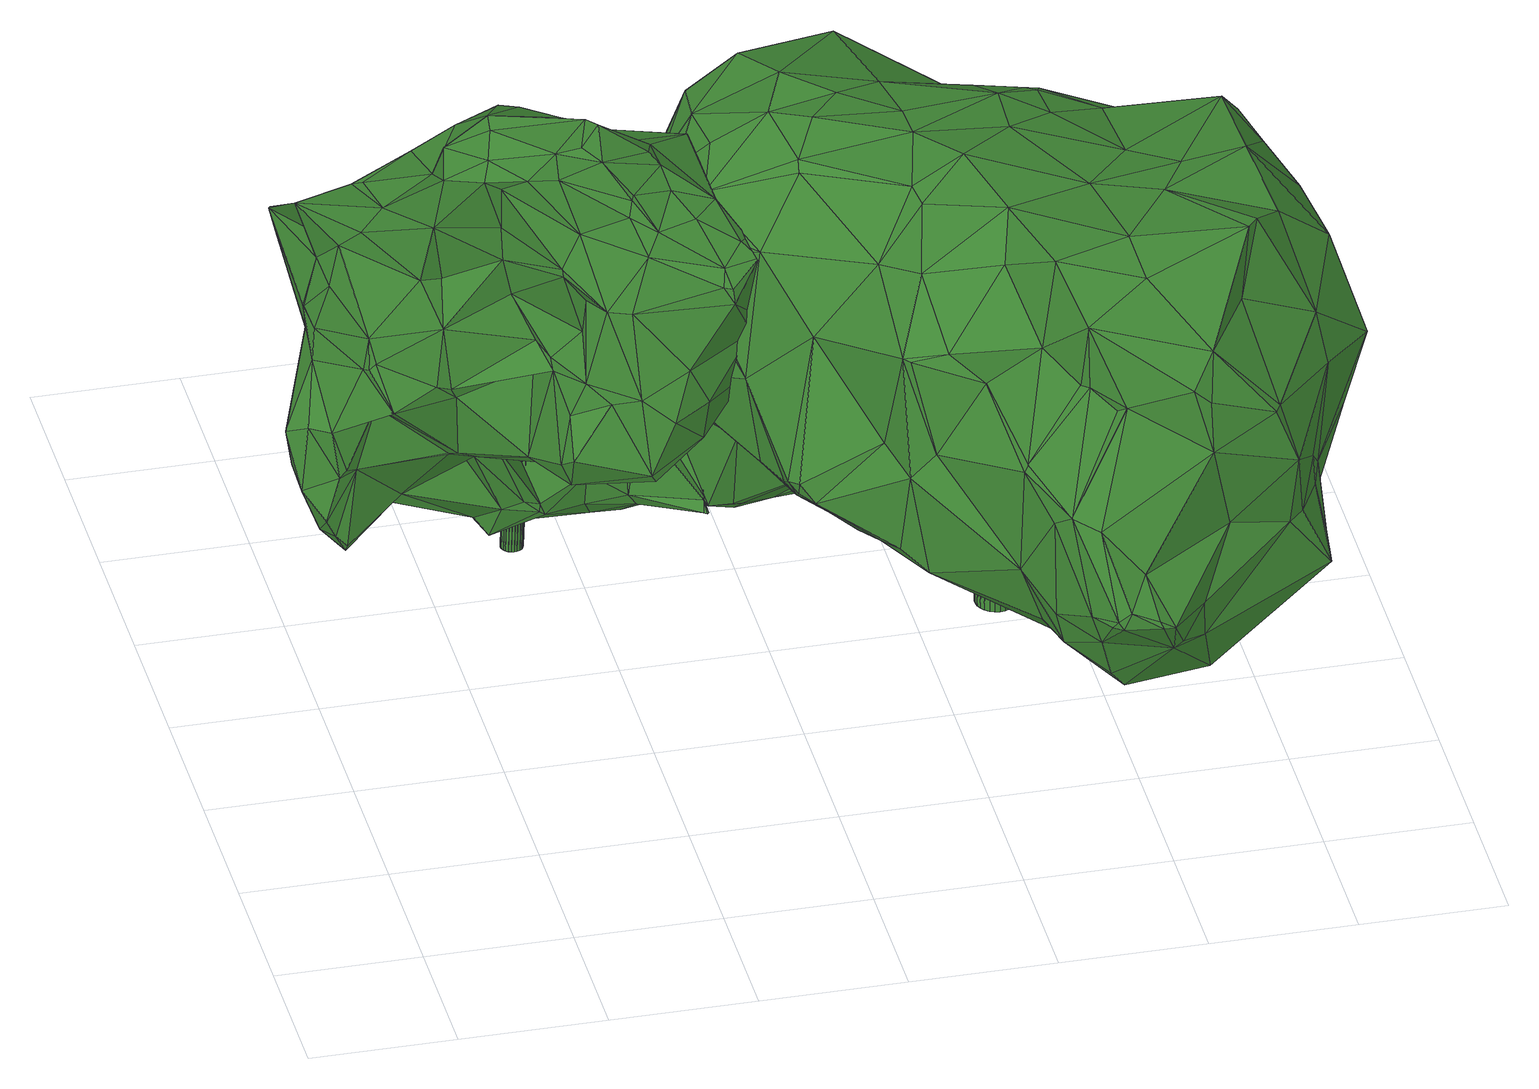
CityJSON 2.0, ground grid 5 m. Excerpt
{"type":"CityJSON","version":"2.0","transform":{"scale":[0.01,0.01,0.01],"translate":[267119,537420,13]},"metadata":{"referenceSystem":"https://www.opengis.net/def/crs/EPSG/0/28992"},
"CityObjects":{
"tree1":{"type":"SolitaryVegetationObject","attributes":{"gtid":146,"crown_width_m":14.5,"crown_median_z":20.39,"crown_r50_m":0.349,"crown_porosity":0.873,"trunk_H_m":7.24,"trunk_DBH_m":0.757,"trunk_radius_m":0.379,"trunk_base_height_m":13.15,"original_gtid":"146"},"geometry":[{"type":"Solid","lod":"3","boundaries":[[[[0,1,2]],[[3,4,5]],[[6,7,8]],[[9,10,11]],[[12,13,14]],[[15,16,17]],[[18,19,20]],[[21,22,23]],[[9,24,25]],[[26,27,28]],[[29,27,26]],[[24,9,30]],[[31,32,33]],[[12,34,35]],[[36,37,38]],[[39,40,41]],[[25,24,42]],[[43,44,37]],[[45,46,47]],[[45,47,48]],[[18,49,19]],[[50,51,52]],[[53,51,50]],[[54,55,44]],[[54,44,43]],[[56,55,57]],[[58,59,60]],[[61,62,63]],[[61,63,64]],[[46,45,65]],[[57,18,66]],[[67,68,69]],[[70,71,72]],[[73,22,21]],[[74,75,76]],[[77,78,79]],[[80,81,82]],[[46,83,84]],[[46,84,85]],[[86,87,88]],[[67,89,70]],[[90,0,2]],[[22,91,71]],[[92,93,94]],[[78,95,79]],[[96,79,95]],[[9,25,10]],[[22,97,91]],[[98,99,100]],[[60,101,102]],[[103,104,58]],[[105,89,67]],[[106,107,108]],[[109,110,111]],[[112,111,110]],[[113,114,115]],[[42,116,117]],[[14,13,118]],[[119,120,121]],[[119,121,122]],[[123,124,30]],[[36,125,37]],[[126,127,128]],[[126,128,129]],[[130,131,132]],[[133,134,114]],[[135,19,49]],[[20,19,135]],[[133,136,137]],[[42,24,124]],[[79,138,77]],[[139,77,138]],[[88,125,36]],[[140,73,141]],[[82,142,143]],[[144,145,121]],[[121,145,146]],[[20,147,130]],[[47,148,149]],[[150,151,144]],[[152,153,154]],[[50,155,53]],[[123,116,42]],[[13,156,118]],[[157,118,156]],[[158,159,160]],[[161,162,128]],[[161,163,162]],[[154,164,165]],[[166,164,154]],[[167,60,102]],[[42,124,123]],[[168,169,170]],[[31,33,171]],[[38,172,173]],[[66,172,38]],[[163,174,162]],[[58,175,59]],[[71,23,22]],[[174,34,176]],[[10,25,177]],[[30,178,123]],[[88,179,125]],[[30,124,24]],[[96,95,180]],[[179,181,125]],[[71,91,72]],[[69,105,67]],[[70,23,71]],[[141,73,105]],[[18,57,182]],[[49,18,182]],[[69,134,105]],[[134,183,105]],[[141,105,183]],[[129,184,127]],[[55,185,186]],[[32,187,188]],[[70,89,21]],[[132,173,172]],[[132,172,18]],[[73,189,89]],[[151,150,185]],[[12,14,190]],[[191,192,193]],[[176,34,194]],[[176,194,195]],[[43,37,181]],[[146,122,121]],[[0,12,35]],[[0,13,12]],[[16,196,197]],[[143,31,198]],[[158,98,100]],[[78,59,175]],[[140,183,133]],[[140,141,183]],[[60,59,77]],[[52,199,50]],[[34,12,200]],[[200,12,190]],[[85,200,190]],[[201,202,122]],[[201,122,203]],[[5,92,204]],[[204,205,5]],[[180,206,207]],[[208,206,180]],[[209,103,210]],[[40,211,212]],[[213,212,211]],[[107,214,215]],[[169,129,170]],[[216,217,28]],[[32,218,219]],[[70,72,220]],[[217,168,195]],[[216,169,168]],[[195,221,217]],[[75,221,195]],[[72,91,161]],[[216,168,217]],[[161,222,220]],[[184,214,107]],[[165,164,223]],[[103,167,210]],[[54,185,55]],[[68,224,225]],[[68,225,226]],[[161,91,163]],[[44,55,227]],[[220,228,70]],[[67,70,228]],[[45,229,230]],[[40,230,229]],[[91,97,231]],[[77,232,135]],[[78,77,59]],[[233,41,48]],[[167,103,58]],[[147,20,232]],[[147,232,139]],[[174,163,234]],[[108,107,95]],[[215,95,107]],[[203,146,87]],[[58,60,167]],[[89,105,73]],[[129,176,170]],[[63,106,108]],[[155,50,177]],[[177,3,155]],[[36,131,235]],[[236,122,237]],[[238,171,239]],[[191,240,26]],[[178,241,123]],[[22,73,140]],[[66,18,172]],[[56,227,55]],[[90,156,242]],[[13,242,156]],[[243,113,241]],[[158,243,241]],[[36,173,131]],[[102,186,167]],[[239,149,148]],[[239,148,244]],[[91,231,163]],[[195,168,176]],[[197,196,245]],[[202,201,233]],[[246,233,201]],[[146,203,122]],[[43,181,179]],[[130,132,20]],[[21,189,73]],[[191,26,192]],[[21,89,189]],[[165,188,187]],[[188,223,247]],[[165,223,188]],[[217,248,28]],[[221,28,248]],[[64,103,209]],[[135,232,20]],[[125,181,37]],[[192,26,28]],[[235,88,36]],[[43,249,151]],[[144,151,249]],[[250,251,53]],[[139,138,240]],[[69,252,134]],[[145,87,146]],[[179,87,145]],[[10,50,11]],[[253,250,53]],[[72,161,220]],[[254,252,226]],[[69,226,252]],[[21,23,70]],[[119,255,256]],[[244,198,171]],[[82,198,244]],[[37,227,38]],[[56,38,227]],[[37,44,227]],[[228,68,67]],[[257,220,222]],[[13,0,242]],[[0,90,242]],[[98,158,160]],[[258,259,260]],[[208,214,169]],[[180,214,208]],[[192,28,261]],[[262,120,256]],[[196,262,256]],[[165,152,154]],[[122,202,237]],[[263,264,65]],[[46,65,264]],[[265,266,159]],[[159,266,267]],[[128,162,268]],[[269,109,197]],[[233,48,270]],[[149,270,48]],[[117,271,42]],[[5,271,117]],[[272,76,84]],[[83,272,84]],[[160,199,52]],[[52,218,160]],[[86,203,87]],[[17,273,150]],[[204,245,196]],[[204,196,205]],[[155,3,274]],[[143,198,82]],[[184,129,214]],[[197,17,16]],[[275,119,122]],[[205,196,256]],[[54,43,151]],[[252,241,115]],[[241,113,115]],[[90,2,80]],[[180,215,214]],[[191,276,240]],[[76,75,195]],[[211,40,39]],[[263,277,278]],[[228,224,68]],[[277,279,280]],[[277,280,191]],[[83,46,264]],[[83,264,272]],[[207,29,138]],[[281,267,282]],[[226,260,254]],[[145,249,179]],[[10,177,50]],[[235,131,279]],[[77,139,232]],[[185,54,151]],[[197,109,111]],[[171,198,31]],[[41,40,48]],[[123,254,259]],[[240,276,147]],[[81,2,97]],[[165,153,152]],[[165,187,153]],[[65,230,263]],[[283,136,133]],[[178,30,266]],[[274,284,285]],[[246,286,39]],[[211,39,286]],[[233,237,202]],[[116,287,117]],[[190,7,288]],[[119,275,255]],[[29,207,27]],[[79,96,207]],[[190,14,7]],[[246,41,233]],[[48,229,45]],[[40,229,48]],[[236,237,233]],[[8,7,148]],[[244,148,7]],[[263,272,264]],[[289,127,290]],[[289,257,127]],[[64,94,61]],[[176,129,268]],[[176,268,174]],[[127,184,106]],[[48,47,149]],[[225,291,260]],[[88,87,179]],[[81,97,292]],[[6,8,47]],[[51,251,285]],[[97,2,231]],[[1,231,2]],[[156,90,80]],[[224,289,290]],[[228,289,224]],[[225,224,293]],[[257,289,228]],[[257,228,220]],[[207,206,27]],[[106,184,107]],[[278,191,193]],[[263,193,272]],[[193,263,278]],[[55,294,57]],[[201,203,86]],[[211,86,235]],[[235,86,88]],[[187,219,285]],[[244,157,82]],[[156,82,157]],[[156,80,82]],[[41,246,39]],[[51,285,219]],[[76,272,74]],[[106,63,62]],[[129,128,268]],[[114,158,100]],[[236,295,296]],[[150,112,185]],[[123,241,254]],[[252,254,241]],[[186,294,55]],[[76,195,194]],[[197,245,269]],[[47,8,148]],[[93,297,298]],[[93,299,297]],[[300,301,277]],[[186,110,210]],[[186,210,167]],[[205,274,3]],[[3,5,205]],[[168,170,176]],[[159,267,281]],[[58,104,175]],[[108,175,104]],[[295,236,302]],[[112,150,273]],[[112,273,111]],[[179,249,43]],[[80,2,81]],[[253,303,250]],[[247,223,239]],[[61,298,62]],[[61,93,298]],[[133,114,283]],[[45,230,65]],[[28,304,216]],[[27,304,28]],[[133,292,140]],[[100,99,283]],[[93,61,94]],[[154,153,166]],[[278,277,191]],[[20,132,18]],[[127,257,128]],[[142,137,143]],[[180,207,96]],[[272,261,74]],[[57,66,56]],[[305,306,293]],[[78,175,95]],[[108,95,175]],[[300,212,213]],[[300,307,212]],[[209,210,110]],[[280,276,191]],[[308,276,280]],[[82,81,142]],[[150,144,309]],[[102,294,186]],[[101,294,102]],[[295,270,310]],[[251,303,285]],[[277,301,279]],[[47,46,6]],[[132,131,173]],[[123,259,116]],[[42,271,25]],[[177,25,271]],[[74,221,75]],[[267,266,9]],[[215,180,95]],[[127,305,290]],[[127,106,305]],[[106,62,305]],[[62,298,305]],[[133,183,134]],[[134,115,114]],[[241,265,158]],[[265,159,158]],[[50,282,11]],[[306,305,297]],[[298,297,305]],[[144,249,145]],[[166,310,164]],[[130,308,131]],[[155,274,303]],[[53,155,303]],[[53,303,253]],[[5,287,92]],[[117,287,5]],[[250,303,251]],[[303,274,285]],[[34,174,234]],[[169,214,129]],[[34,234,35]],[[126,129,127]],[[26,240,138]],[[128,222,161]],[[97,22,292]],[[209,110,109]],[[22,140,292]],[[226,69,68]],[[247,239,171]],[[116,259,287]],[[311,235,301]],[[269,312,109]],[[109,312,64]],[[109,64,209]],[[153,187,284]],[[285,284,187]],[[234,231,1]],[[57,294,182]],[[77,135,101]],[[77,101,60]],[[94,204,92]],[[305,293,290]],[[245,204,312]],[[94,312,204]],[[245,312,269]],[[94,64,312]],[[16,15,262]],[[309,262,15]],[[310,275,295]],[[236,296,122]],[[240,147,139]],[[6,46,85]],[[121,309,144]],[[119,256,120]],[[211,286,86]],[[300,277,263]],[[300,263,307]],[[235,279,301]],[[114,100,283]],[[143,136,283]],[[137,136,143]],[[185,112,186]],[[111,17,197]],[[275,122,296]],[[275,296,295]],[[262,309,120]],[[121,120,309]],[[196,16,262]],[[150,309,17]],[[201,286,246]],[[231,234,163]],[[268,162,174]],[[297,258,306]],[[218,52,51]],[[251,51,53]],[[311,211,235]],[[311,213,211]],[[9,266,30]],[[301,300,213]],[[213,311,301]],[[260,291,258]],[[218,99,98]],[[160,218,98]],[[128,257,222]],[[147,276,130]],[[308,130,276]],[[143,99,31]],[[290,293,224]],[[26,138,29]],[[207,138,79]],[[310,255,275]],[[254,260,259]],[[256,255,205]],[[274,205,255]],[[149,223,270]],[[238,239,244]],[[149,239,223]],[[223,164,270]],[[270,164,310]],[[112,110,186]],[[158,113,243]],[[113,158,114]],[[258,287,259]],[[118,7,14]],[[293,291,225]],[[293,306,291]],[[63,104,64]],[[64,104,103]],[[63,108,104]],[[38,173,36]],[[200,194,34]],[[56,66,38]],[[135,49,101]],[[284,166,153]],[[284,274,166]],[[255,310,166]],[[255,166,274]],[[93,287,299]],[[92,287,93]],[[299,287,258]],[[297,299,258]],[[263,230,307]],[[307,230,40]],[[212,307,40]],[[234,1,35]],[[238,244,171]],[[50,199,282]],[[143,283,99]],[[190,288,85]],[[35,1,0]],[[279,131,308]],[[76,194,84]],[[84,194,85]],[[200,85,194]],[[265,178,266]],[[15,313,309]],[[17,309,313]],[[17,313,15]],[[134,252,115]],[[178,265,241]],[[280,279,308]],[[244,7,157]],[[32,219,187]],[[6,85,288]],[[7,6,288]],[[118,157,7]],[[221,74,261]],[[221,261,28]],[[51,219,218]],[[193,192,261]],[[193,261,272]],[[236,233,302]],[[295,302,270]],[[233,270,302]],[[49,182,294]],[[49,294,101]],[[81,137,142]],[[292,133,137]],[[292,137,81]],[[177,4,3]],[[221,248,217]],[[32,99,218]],[[31,99,32]],[[11,267,9]],[[282,267,11]],[[271,5,4]],[[271,4,177]],[[86,286,201]],[[17,111,273]],[[314,169,216]],[[226,225,260]],[[258,291,306]],[[314,208,169]],[[206,304,27]],[[314,304,206]],[[216,304,314]],[[314,206,208]],[[188,33,32]],[[247,171,33]],[[247,33,188]],[[281,282,199]],[[281,199,159]],[[159,199,160]],[[315,316,317]],[[315,317,318]],[[318,317,319]],[[318,319,320]],[[317,316,321]],[[317,321,319]],[[319,321,322]],[[319,322,320]],[[321,316,323]],[[321,323,322]],[[322,323,324]],[[322,324,320]],[[323,316,325]],[[323,325,324]],[[324,325,326]],[[324,326,320]],[[325,316,327]],[[325,327,326]],[[326,327,328]],[[326,328,320]],[[327,316,329]],[[327,329,328]],[[328,329,330]],[[328,330,320]],[[329,316,331]],[[329,331,330]],[[330,331,332]],[[330,332,320]],[[331,316,333]],[[331,333,332]],[[332,333,334]],[[332,334,320]],[[333,316,335]],[[333,335,334]],[[334,335,336]],[[334,336,320]],[[335,316,337]],[[335,337,336]],[[336,337,338]],[[336,338,320]],[[337,316,339]],[[337,339,338]],[[338,339,340]],[[338,340,320]],[[339,316,341]],[[339,341,340]],[[340,341,342]],[[340,342,320]],[[341,316,343]],[[341,343,342]],[[342,343,344]],[[342,344,320]],[[343,316,345]],[[343,345,344]],[[344,345,346]],[[344,346,320]],[[345,316,347]],[[345,347,346]],[[346,347,348]],[[346,348,320]],[[347,316,349]],[[347,349,348]],[[348,349,350]],[[348,350,320]],[[349,316,351]],[[349,351,350]],[[350,351,352]],[[350,352,320]],[[351,316,353]],[[351,353,352]],[[352,353,354]],[[352,354,320]],[[353,316,355]],[[353,355,354]],[[354,355,356]],[[354,356,320]],[[355,316,357]],[[355,357,356]],[[356,357,358]],[[356,358,320]],[[357,316,359]],[[357,359,358]],[[358,359,360]],[[358,360,320]],[[359,316,361]],[[359,361,360]],[[360,361,362]],[[360,362,320]],[[361,316,363]],[[361,363,362]],[[362,363,364]],[[362,364,320]],[[363,316,315]],[[363,315,364]],[[364,315,318]],[[364,318,320]]]]}]},
"tree2":{"type":"SolitaryVegetationObject","attributes":{"gtid":108,"crown_width_m":22.95,"crown_median_z":21.44,"crown_r50_m":0.403,"crown_porosity":0.843,"trunk_H_m":8.1,"trunk_DBH_m":1.36,"trunk_radius_m":0.679,"trunk_base_height_m":13.34,"original_gtid":"108"},"geometry":[{"type":"Solid","lod":"3","boundaries":[[[[365,366,367]],[[365,367,368]],[[369,370,371]],[[372,373,374]],[[375,376,377]],[[378,379,380]],[[381,382,383]],[[381,383,384]],[[385,386,387]],[[388,389,390]],[[391,392,393]],[[394,395,396]],[[397,398,399]],[[400,401,365]],[[402,403,404]],[[405,406,407]],[[408,409,410]],[[411,412,413]],[[414,415,416]],[[417,418,419]],[[420,421,414]],[[422,423,424]],[[392,425,426]],[[427,403,428]],[[376,393,426]],[[429,430,431]],[[392,391,432]],[[433,434,435]],[[436,434,433]],[[379,437,438]],[[379,438,439]],[[440,441,442]],[[437,379,378]],[[443,444,445]],[[446,447,448]],[[449,417,450]],[[451,452,453]],[[454,452,451]],[[455,395,456]],[[457,375,384]],[[377,384,375]],[[458,459,391]],[[387,460,385]],[[461,462,463]],[[464,414,421]],[[365,401,366]],[[382,465,466]],[[467,382,466]],[[459,432,391]],[[468,469,385]],[[470,471,396]],[[472,473,474]],[[383,475,384]],[[453,450,419]],[[470,396,441]],[[476,477,478]],[[447,446,427]],[[394,456,395]],[[365,368,400]],[[394,400,368]],[[464,421,443]],[[444,479,445]],[[480,481,482]],[[452,380,483]],[[445,479,484]],[[485,443,421]],[[486,437,487]],[[454,488,378]],[[489,444,490]],[[491,492,493]],[[467,494,495]],[[467,466,494]],[[496,497,491]],[[410,498,499]],[[500,421,420]],[[455,501,458]],[[456,368,501]],[[456,501,455]],[[502,471,503]],[[394,368,456]],[[504,497,496]],[[442,441,396]],[[385,505,468]],[[392,426,393]],[[506,507,508]],[[506,508,509]],[[430,510,511]],[[375,393,376]],[[375,457,393]],[[391,393,458]],[[367,493,368]],[[512,513,412]],[[514,404,465]],[[401,434,366]],[[490,515,489]],[[435,434,401]],[[516,517,518]],[[519,427,428]],[[449,520,417]],[[500,485,421]],[[521,522,523]],[[521,524,522]],[[437,486,438]],[[525,526,527]],[[489,405,407]],[[528,489,407]],[[395,529,396]],[[366,434,367]],[[495,382,467]],[[491,493,367]],[[454,380,452]],[[530,531,532]],[[419,461,453]],[[504,477,476]],[[463,504,476]],[[396,471,533]],[[451,488,454]],[[452,483,388]],[[534,535,536]],[[430,511,537]],[[401,538,435]],[[539,520,449]],[[540,414,509]],[[541,542,465]],[[541,465,404]],[[543,371,544]],[[369,371,543]],[[381,545,514]],[[546,545,381]],[[547,548,549]],[[538,400,471]],[[538,401,400]],[[550,520,539]],[[551,552,553]],[[554,450,453]],[[423,555,448]],[[402,428,403]],[[550,406,556]],[[539,557,550]],[[558,399,559]],[[439,560,379]],[[378,380,454]],[[561,491,367]],[[562,563,564]],[[450,554,388]],[[403,427,446]],[[565,559,566]],[[492,501,493]],[[567,568,490]],[[453,452,554]],[[541,569,490]],[[570,424,425]],[[424,571,425]],[[519,428,402]],[[446,448,555]],[[466,530,572]],[[542,466,465]],[[380,560,573]],[[573,560,439]],[[574,575,481]],[[576,577,472]],[[561,367,434]],[[561,434,578]],[[525,527,579]],[[580,579,527]],[[536,581,390]],[[580,527,526]],[[582,583,578]],[[450,390,449]],[[505,584,468]],[[380,379,560]],[[452,388,554]],[[579,580,585]],[[534,536,586]],[[587,563,562]],[[586,536,389]],[[390,389,536]],[[573,483,380]],[[390,450,388]],[[388,483,389]],[[588,589,590]],[[405,515,569]],[[489,515,405]],[[417,419,450]],[[458,501,459]],[[591,592,443]],[[539,593,372]],[[594,595,596]],[[505,385,460]],[[505,460,440]],[[473,472,579]],[[390,581,449]],[[474,473,597]],[[598,486,487]],[[544,526,599]],[[582,477,504]],[[599,600,544]],[[601,564,480]],[[602,589,588]],[[603,594,589]],[[604,562,605]],[[605,603,604]],[[498,606,499]],[[607,608,609]],[[416,415,577]],[[579,577,525]],[[472,577,579]],[[389,483,586]],[[586,483,573]],[[575,574,585]],[[473,585,610]],[[473,579,585]],[[563,480,564]],[[435,611,433]],[[524,606,522]],[[499,606,524]],[[372,557,539]],[[562,604,587]],[[410,499,408]],[[612,613,500]],[[612,429,613]],[[496,491,561]],[[614,615,601]],[[583,496,561]],[[407,550,557]],[[562,564,601]],[[616,595,617]],[[597,473,610]],[[603,616,617]],[[481,575,482]],[[411,618,488]],[[578,583,561]],[[563,587,619]],[[587,602,619]],[[601,620,562]],[[615,620,601]],[[603,589,604]],[[587,604,589]],[[602,587,589]],[[616,603,621]],[[605,621,603]],[[422,405,622]],[[617,594,603]],[[374,484,479]],[[585,574,610]],[[374,528,407]],[[619,623,563]],[[574,623,610]],[[623,597,610]],[[623,474,597]],[[563,481,480]],[[624,599,577]],[[577,599,525]],[[482,601,480]],[[625,626,598]],[[623,481,563]],[[574,481,623]],[[507,506,593]],[[621,627,616]],[[628,627,621]],[[629,431,537]],[[614,630,615]],[[398,436,399]],[[433,399,436]],[[433,611,399]],[[551,631,552]],[[632,600,624]],[[534,600,632]],[[593,539,535]],[[593,506,373]],[[370,580,371]],[[377,425,571]],[[506,374,373]],[[372,593,373]],[[447,424,423]],[[509,633,506]],[[569,634,555]],[[541,634,569]],[[446,404,403]],[[514,465,382]],[[635,565,566]],[[571,424,447]],[[571,447,427]],[[491,497,492]],[[423,622,555]],[[569,555,622]],[[634,541,404]],[[555,404,446]],[[634,404,555]],[[447,423,448]],[[398,565,636]],[[568,531,530]],[[490,637,541]],[[541,637,542]],[[488,635,411]],[[566,411,635]],[[395,638,457]],[[546,381,384]],[[495,639,382]],[[639,494,640]],[[641,492,497]],[[457,529,395]],[[457,384,529]],[[521,629,537]],[[629,521,523]],[[424,516,422]],[[410,642,643]],[[621,605,644]],[[640,442,396]],[[590,594,511]],[[594,617,595]],[[377,546,384]],[[589,594,590]],[[435,645,611]],[[538,645,435]],[[646,609,608]],[[640,529,475]],[[640,396,529]],[[405,569,622]],[[423,422,622]],[[444,443,592]],[[444,592,490]],[[416,577,576]],[[558,559,565]],[[547,647,559]],[[636,578,434]],[[387,648,503]],[[387,503,460]],[[523,649,629]],[[537,499,521]],[[524,521,499]],[[453,650,451]],[[571,427,519]],[[571,519,377]],[[441,440,470]],[[459,551,432]],[[543,651,652]],[[396,653,394]],[[396,533,653]],[[424,654,517]],[[445,484,464]],[[655,656,510]],[[545,402,657]],[[545,657,514]],[[590,510,588]],[[511,510,590]],[[509,508,540]],[[436,636,434]],[[534,540,508]],[[658,615,630]],[[640,494,442]],[[469,386,385]],[[409,659,642]],[[409,642,410]],[[660,607,609]],[[445,464,443]],[[523,660,661]],[[544,600,662]],[[586,662,600]],[[490,568,637]],[[624,600,599]],[[660,523,522]],[[408,616,627]],[[430,537,431]],[[377,376,426]],[[658,663,664]],[[614,598,487]],[[605,665,644]],[[646,591,666]],[[646,666,661]],[[518,667,668]],[[553,668,667]],[[517,516,424]],[[451,476,488]],[[594,596,511]],[[497,504,462]],[[565,398,397]],[[478,477,636]],[[636,477,578]],[[495,494,639]],[[374,633,484]],[[669,608,532]],[[501,368,493]],[[569,515,490]],[[572,494,466]],[[489,479,444]],[[553,667,432]],[[670,671,598]],[[583,504,496]],[[520,418,417]],[[631,418,520]],[[514,657,404]],[[598,671,486]],[[408,499,595]],[[436,398,636]],[[476,451,650]],[[613,629,649]],[[613,429,629]],[[655,429,612]],[[498,410,643]],[[429,431,629]],[[596,595,499]],[[672,547,559]],[[405,422,516]],[[673,517,654]],[[484,633,464]],[[409,627,628]],[[674,663,512]],[[674,566,559]],[[675,659,648]],[[510,656,588]],[[508,535,534]],[[536,535,581]],[[449,535,539]],[[581,535,449]],[[578,477,582]],[[544,371,526]],[[612,500,420]],[[550,407,406]],[[507,535,508]],[[593,535,507]],[[476,478,488]],[[478,635,488]],[[429,655,510]],[[429,510,430]],[[586,600,534]],[[482,625,598]],[[551,641,631]],[[455,638,395]],[[416,676,414]],[[677,676,655]],[[414,676,677]],[[642,675,643]],[[400,394,653]],[[485,613,666]],[[485,666,591]],[[381,514,382]],[[667,392,432]],[[570,425,654]],[[570,654,424]],[[606,498,643]],[[678,656,679]],[[588,656,678]],[[675,648,387]],[[641,551,492]],[[492,551,459]],[[492,459,501]],[[607,584,505]],[[399,611,549]],[[548,399,549]],[[630,513,658]],[[632,540,534]],[[672,559,399]],[[529,384,475]],[[540,577,415]],[[680,468,660]],[[660,468,607]],[[552,520,550]],[[582,504,583]],[[625,482,575]],[[681,625,575]],[[512,412,566]],[[437,618,413]],[[674,512,566]],[[676,576,679]],[[678,679,474]],[[676,656,655]],[[411,413,618]],[[679,656,676]],[[670,681,370]],[[537,596,499]],[[511,596,537]],[[520,552,631]],[[482,598,601]],[[616,408,595]],[[503,682,460]],[[677,420,414]],[[463,462,504]],[[543,486,671]],[[611,648,659]],[[664,620,615]],[[562,620,664]],[[576,676,416]],[[540,415,414]],[[675,642,659]],[[649,523,661]],[[409,549,659]],[[591,646,669]],[[532,608,572]],[[588,678,683]],[[572,608,607]],[[659,549,611]],[[547,549,409]],[[503,471,682]],[[412,513,630]],[[383,684,475]],[[382,684,383]],[[525,599,526]],[[681,575,685]],[[466,568,530]],[[637,568,542]],[[466,542,568]],[[512,663,513]],[[397,558,565]],[[397,399,558]],[[374,506,633]],[[426,425,377]],[[546,402,545]],[[478,636,565]],[[478,565,635]],[[551,553,432]],[[567,686,669]],[[628,547,409]],[[404,657,402]],[[591,443,485]],[[517,673,667]],[[392,667,673]],[[374,557,372]],[[374,407,557]],[[588,683,602]],[[625,681,626]],[[681,670,626]],[[598,626,670]],[[526,371,580]],[[605,562,664]],[[674,559,647]],[[413,412,487]],[[487,437,413]],[[614,487,412]],[[566,412,411]],[[658,664,615]],[[630,614,412]],[[472,679,576]],[[474,679,472]],[[458,638,455]],[[607,468,584]],[[425,392,654]],[[614,601,598]],[[651,439,438]],[[673,654,392]],[[651,438,652]],[[607,505,572]],[[572,687,494]],[[505,687,572]],[[538,471,645]],[[502,645,471]],[[530,532,572]],[[408,627,409]],[[442,687,440]],[[505,440,687]],[[494,687,442]],[[547,665,647]],[[661,660,609]],[[661,609,646]],[[613,649,661]],[[628,621,644]],[[647,665,605]],[[490,686,567]],[[628,665,547]],[[644,665,628]],[[474,683,678]],[[677,612,420]],[[655,612,677]],[[611,645,648]],[[370,681,685]],[[543,544,651]],[[646,608,669]],[[500,613,485]],[[573,662,586]],[[573,651,662]],[[439,651,573]],[[575,585,685]],[[658,513,663]],[[624,577,540]],[[632,624,540]],[[544,662,651]],[[580,370,685]],[[585,580,685]],[[377,519,546]],[[402,546,519]],[[631,641,418]],[[475,684,640]],[[462,419,418]],[[462,418,641]],[[393,457,638]],[[393,638,458]],[[461,650,453]],[[516,406,405]],[[438,486,652]],[[471,653,533]],[[471,400,653]],[[591,669,686]],[[419,462,461]],[[497,462,641]],[[369,670,370]],[[543,670,369]],[[592,591,686]],[[592,686,490]],[[680,660,522]],[[522,606,680]],[[553,552,668]],[[518,668,556]],[[382,639,684]],[[567,531,568]],[[669,531,567]],[[669,532,531]],[[518,517,667]],[[680,469,468]],[[605,663,647]],[[674,647,663]],[[437,378,618]],[[664,663,605]],[[378,488,618]],[[502,648,645]],[[503,648,502]],[[440,682,470]],[[460,682,440]],[[548,672,399]],[[672,548,547]],[[470,682,471]],[[640,684,639]],[[516,518,406]],[[556,406,518]],[[556,668,550]],[[552,550,668]],[[463,650,461]],[[661,666,688]],[[661,688,613]],[[613,688,666]],[[543,652,486]],[[543,671,670]],[[606,643,386]],[[606,386,680]],[[675,387,386]],[[675,386,643]],[[469,680,386]],[[463,476,650]],[[619,683,623]],[[623,683,474]],[[619,602,683]],[[374,479,528]],[[489,528,479]],[[414,633,509]],[[464,633,414]],[[689,690,691]],[[689,691,692]],[[692,691,693]],[[692,693,694]],[[691,690,695]],[[691,695,693]],[[693,695,696]],[[693,696,694]],[[695,690,697]],[[695,697,696]],[[696,697,698]],[[696,698,694]],[[697,690,699]],[[697,699,698]],[[698,699,700]],[[698,700,694]],[[699,690,701]],[[699,701,700]],[[700,701,702]],[[700,702,694]],[[701,690,703]],[[701,703,702]],[[702,703,704]],[[702,704,694]],[[703,690,705]],[[703,705,704]],[[704,705,706]],[[704,706,694]],[[705,690,707]],[[705,707,706]],[[706,707,708]],[[706,708,694]],[[707,690,709]],[[707,709,708]],[[708,709,710]],[[708,710,694]],[[709,690,711]],[[709,711,710]],[[710,711,712]],[[710,712,694]],[[711,690,713]],[[711,713,712]],[[712,713,714]],[[712,714,694]],[[713,690,715]],[[713,715,714]],[[714,715,716]],[[714,716,694]],[[715,690,717]],[[715,717,716]],[[716,717,718]],[[716,718,694]],[[717,690,719]],[[717,719,718]],[[718,719,720]],[[718,720,694]],[[719,690,721]],[[719,721,720]],[[720,721,722]],[[720,722,694]],[[721,690,723]],[[721,723,722]],[[722,723,724]],[[722,724,694]],[[723,690,725]],[[723,725,724]],[[724,725,726]],[[724,726,694]],[[725,690,727]],[[725,727,726]],[[726,727,728]],[[726,728,694]],[[727,690,729]],[[727,729,728]],[[728,729,730]],[[728,730,694]],[[729,690,731]],[[729,731,730]],[[730,731,732]],[[730,732,694]],[[731,690,733]],[[731,733,732]],[[732,733,734]],[[732,734,694]],[[733,690,735]],[[733,735,734]],[[734,735,736]],[[734,736,694]],[[735,690,737]],[[735,737,736]],[[736,737,738]],[[736,738,694]],[[737,690,689]],[[737,689,738]],[[738,689,692]],[[738,692,694]]]]}]}
},
"vertices":[
[182,2306,215],[291,2417,293],[294,2418,288],[1376,2449,459],[1411,2516,424],[1397,2573,607],[339,2150,720],[278,2162,478],[572,2115,528],[1470,2677,94],[1480,2492,160],[1474,2483,139],[102,2197,399],[166,2212,232],[172,2134,307],[1397,2016,971],[1399,2141,957],[1361,2006,1082],[1013,1807,1791],[960,1870,1814],[873,1869,1805],[475,3014,239],[371,2862,233],[384,2965,298],[1464,2755,130],[1480,2659,249],[362,2152,1489],[309,2372,1449],[106,2315,1441],[343,2359,1458],[1460,2755,127],[744,2266,86],[912,2190,190],[893,2188,204],[66,2266,591],[89,2282,450],[1137,1667,1493],[1376,1606,1454],[1173,1682,1575],[886,1716,883],[868,1880,955],[850,1692,712],[1459,2802,378],[1497,1634,1459],[1446,1671,1506],[579,2031,797],[361,1985,795],[594,2075,552],[793,1920,606],[1035,1954,1839],[1409,2292,139],[1228,2234,156],[1191,2301,98],[1428,2125,198],[1474,1709,1496],[1389,1796,1599],[1241,1798,1654],[1220,1853,1720],[1093,2388,1544],[870,2377,1661],[978,2258,1682],[1005,2508,1127],[839,2636,1022],[889,2601,1325],[1112,2500,1238],[511,2014,858],[1107,1757,1680],[573,3049,331],[708,2967,423],[710,3045,259],[424,3019,324],[327,2919,360],[357,2929,427],[526,2984,155],[206,2250,1144],[151,2366,1002],[168,2300,956],[715,2165,1788],[810,2423,1648],[658,2389,1616],[337,2332,224],[407,2424,285],[422,2263,264],[299,2072,917],[286,2101,905],[191,2139,645],[1098,1597,985],[1254,1576,1093],[1078,1648,1293],[512,3059,230],[227,2281,165],[301,2878,407],[1212,2572,800],[1150,2604,824],[1204,2446,956],[680,2557,1407],[559,2481,1482],[284,2671,287],[975,2382,110],[875,2310,99],[961,2442,115],[1045,2089,1757],[1111,2090,1670],[1175,2392,1481],[936,2526,1369],[682,3047,188],[771,2658,1048],[607,2633,1238],[874,2604,1339],[1311,2229,1267],[1252,2186,1502],[1321,2129,1269],[1355,2014,1423],[950,2736,262],[897,2533,160],[935,2814,157],[1340,2765,503],[1402,2699,565],[205,2147,238],[1345,1973,868],[1401,1972,877],[1474,1724,951],[1311,1629,791],[1327,2819,224],[1403,2801,242],[1363,1568,1404],[367,2644,711],[555,2655,798],[372,2779,662],[243,2739,930],[787,1901,1691],[943,1818,1515],[880,1857,1709],[644,2647,142],[885,2833,123],[1006,2015,1826],[689,2526,177],[642,2491,228],[539,2205,1561],[547,2070,1750],[527,2722,182],[626,2905,145],[504,2426,328],[699,2332,126],[1534,1783,1118],[1480,1666,1152],[1323,1592,951],[678,1998,1725],[575,2114,524],[666,2083,520],[1460,1831,1228],[1503,1777,1279],[950,2436,467],[1129,2273,463],[906,2362,708],[1436,2183,290],[244,2171,162],[245,2147,196],[1121,2498,79],[1165,2500,82],[1133,2351,78],[357,2858,580],[291,2743,572],[282,2750,520],[790,2120,600],[816,2312,449],[1065,2179,719],[1143,2295,1587],[118,2647,1122],[183,2650,1194],[138,2663,1114],[773,2211,217],[1099,1743,1670],[1087,1731,1612],[223,2522,667],[922,2461,1492],[180,2479,844],[1459,2535,295],[1333,2771,147],[1397,1551,1345],[505,2552,1311],[1393,1561,1399],[1192,1905,1742],[703,2823,127],[488,2660,1047],[1430,1852,1490],[1373,2135,1637],[1061,2225,304],[895,2183,239],[502,3036,217],[216,2139,467],[513,2068,1442],[298,2186,1382],[475,2100,1224],[160,2294,836],[149,2384,997],[1396,2141,870],[1388,2190,987],[698,2303,138],[1201,2357,93],[125,2197,637],[1123,1561,712],[1139,1572,683],[1202,1554,911],[1327,2382,885],[1364,2323,649],[329,2430,1358],[524,2446,1498],[387,2483,1276],[1210,2357,1453],[1207,2334,1484],[936,1703,1008],[866,1907,990],[960,1864,1105],[414,2627,1143],[589,2618,1268],[79,2548,1282],[74,2546,1279],[1080,2273,120],[1054,2235,182],[431,2932,578],[183,2336,1205],[418,2860,638],[740,2147,509],[659,2933,639],[811,2926,487],[940,2964,386],[1307,1720,1583],[526,2965,562],[845,2071,854],[559,2018,839],[243,2633,367],[708,2099,1773],[887,1699,624],[249,2477,531],[1004,1690,1284],[1148,1610,720],[1139,1578,682],[653,2270,413],[672,2170,465],[537,2031,1648],[1246,2769,207],[198,2253,186],[1177,2617,298],[448,2251,300],[1348,2319,955],[876,1618,767],[845,2197,245],[164,2388,1290],[1499,1694,1202],[1417,2028,222],[1405,2037,221],[980,2894,257],[1421,2030,224],[1046,2917,350],[1215,2089,806],[1387,2098,803],[511,2893,670],[1037,2795,531],[1158,2787,434],[976,2858,484],[234,2228,1313],[1412,1995,901],[538,2038,1064],[321,2067,942],[1293,2727,156],[1324,2720,137],[1358,2640,112],[244,2569,738],[1341,2308,996],[856,1902,585],[1433,2660,446],[301,2092,1027],[1329,1991,1284],[1231,2227,489],[1203,1947,883],[659,1976,1655],[734,2028,1311],[549,2112,1213],[884,1825,1383],[724,2012,1448],[1260,2498,120],[1358,2410,127],[775,2510,154],[1190,2235,469],[1198,2226,200],[1009,1648,951],[1268,2664,579],[239,2140,492],[533,2898,672],[615,2888,677],[888,2848,629],[493,2710,194],[837,2859,644],[1216,1992,1712],[1021,1887,860],[1225,1640,837],[987,2767,648],[1029,2557,804],[1018,2720,606],[767,2048,1161],[887,1824,1353],[949,1685,762],[1413,2073,247],[160,2429,1324],[828,2683,733],[917,2815,663],[835,1993,1007],[713,1960,1633],[1479,1864,1062],[997,2033,697],[959,1804,1265],[1301,2337,1027],[1393,1985,999],[229,2442,1281],[863,2295,14],[825,2295,15],[862,2304,14],[885,2288,737],[884,2298,738],[848,2288,738],[858,2314,14],[880,2307,738],[852,2322,14],[875,2315,738],[844,2328,15],[867,2321,738],[835,2331,15],[858,2325,738],[825,2333,15],[848,2326,739],[816,2332,16],[838,2325,739],[806,2328,16],[829,2321,739],[799,2322,16],[821,2315,740],[792,2314,16],[815,2307,740],[789,2305,16],[811,2298,740],[787,2295,16],[810,2289,740],[788,2286,16],[811,2279,740],[792,2276,16],[815,2269,739],[798,2268,15],[821,2262,739],[806,2262,15],[828,2255,739],[815,2259,15],[837,2252,738],[825,2257,15],[847,2250,738],[834,2258,14],[857,2251,738],[844,2262,14],[866,2255,738],[852,2268,14],[874,2261,737],[858,2276,14],[880,2269,737],[861,2285,14],[884,2278,737],
[3119,1384,1832],[3062,1504,1888],[3011,1515,1939],[3010,1163,1972],[1443,2607,617],[1448,2720,447],[1287,2510,556],[1530,1191,857],[1533,1213,806],[1575,1160,794],[2908,284,1518],[2682,238,1616],[2687,223,1432],[1654,2544,1615],[1500,2545,1487],[1439,2446,1596],[2969,348,1041],[3119,404,827],[3017,374,1061],[2985,290,1316],[3255,1464,571],[3248,1498,568],[3260,1494,583],[1335,2138,1512],[1281,2147,1393],[1315,1888,1464],[2536,547,1923],[2314,420,1844],[2709,339,1746],[3228,910,1758],[3130,670,1624],[3338,836,1412],[2784,2161,1294],[2866,2088,1431],[2830,2149,1232],[3212,1264,1722],[3139,1576,1640],[2516,33,896],[2473,21,906],[2531,129,755],[2120,560,844],[1907,852,1133],[1827,882,1036],[2787,2318,239],[2957,2021,549],[3013,2015,453],[2055,2634,1412],[2044,2629,1089],[1958,2680,1339],[1730,1756,513],[1505,2041,240],[1536,2050,230],[1655,1738,1699],[1964,1456,1782],[1660,1776,1727],[1788,1757,544],[1914,1430,577],[2181,337,1158],[2271,189,875],[2222,264,1215],[2422,334,1571],[2626,240,1666],[2373,47,964],[2462,29,930],[2299,1851,274],[2300,1925,186],[2323,1847,244],[2272,712,1922],[2984,1903,1370],[2806,1759,1743],[3064,1741,1455],[2891,2064,1427],[1606,2708,1250],[1529,2676,1256],[1435,2535,1394],[3273,1166,828],[3341,1115,1092],[3289,954,1073],[1948,1314,539],[1977,1004,573],[1857,1313,546],[2349,62,894],[2333,72,918],[2320,92,887],[1498,1624,1489],[1381,1909,1558],[1701,2227,1771],[1416,2257,1630],[1612,1999,1775],[1611,2439,1721],[2940,701,1997],[3040,830,1929],[2929,318,1520],[2904,659,1999],[2524,747,1959],[3272,1406,690],[1742,1929,1781],[2028,1718,1815],[2028,1872,1798],[1829,1373,538],[2691,304,550],[2960,599,721],[3071,595,747],[3210,1439,570],[3223,1472,563],[3348,1168,1127],[3317,1253,1223],[1471,2247,153],[1507,2525,117],[1814,2489,81],[3073,470,1204],[2013,2132,1749],[2329,2156,1671],[2306,2227,1596],[1778,1099,662],[1863,2922,314],[1768,2896,264],[1791,2889,371],[1313,2275,1444],[1752,1308,573],[2114,1385,782],[1456,2755,945],[1838,2970,948],[1964,2586,1660],[1892,889,653],[2287,713,476],[2655,1364,1880],[2487,1156,1908],[2791,1151,1951],[3126,719,844],[3118,616,789],[2482,1693,1839],[2326,1606,1864],[3019,1959,434],[2930,2029,188],[2015,1675,779],[2699,991,1960],[3110,1461,1175],[3184,1440,856],[2348,1867,1823],[3181,1271,640],[1571,1414,667],[1540,1458,694],[1497,1617,677],[1555,1653,620],[2191,2125,131],[2402,2003,137],[2327,2530,1102],[2209,2678,898],[2655,214,737],[2201,600,615],[2112,473,1279],[2124,472,1307],[2061,802,1421],[2438,137,1048],[1817,1305,1598],[2780,1681,236],[2863,1676,316],[2704,1673,305],[2816,1689,230],[1246,2351,446],[1231,2493,494],[1229,2492,459],[1809,946,723],[3152,592,1476],[2804,777,805],[2622,879,881],[2776,1063,973],[3211,1077,1542],[1213,1933,870],[1443,1598,1020],[1278,1879,1330],[2406,1927,168],[3157,1585,1492],[1618,1370,1302],[1490,1922,575],[2412,326,502],[2666,328,543],[1403,2660,867],[1270,2423,756],[2644,176,882],[2755,291,1105],[2771,2092,668],[2777,2022,803],[2889,2000,781],[1812,930,1471],[2202,1095,1897],[1917,1113,1668],[2158,959,1766],[1433,2061,1640],[2310,209,758],[1834,908,1468],[1784,1072,1058],[2799,2168,1245],[2568,2323,1034],[1422,2498,1479],[2667,1751,1792],[2328,2867,206],[1979,2927,209],[1967,2933,293],[2701,2185,1290],[2347,2520,1311],[2386,794,776],[2629,682,737],[2235,432,627],[2398,369,1543],[2304,198,1194],[3008,950,884],[1315,2372,1390],[1524,2755,139],[1506,2832,266],[1537,2164,141],[1428,2069,225],[2510,1978,1747],[1333,2424,244],[1250,2529,458],[1304,1840,1365],[2459,1976,1758],[2485,1896,1797],[3100,1312,599],[1451,2699,233],[1258,2160,1289],[2325,2849,163],[2221,2431,70],[2436,2560,86],[2352,2409,80],[2433,1271,709],[2030,1026,573],[1503,1240,842],[2504,2419,109],[2749,2264,184],[2738,2225,178],[1548,2581,110],[1827,2911,832],[1255,2313,493],[1293,2188,830],[2075,2931,567],[2190,2705,102],[2534,2582,129],[2345,2847,173],[2603,2552,466],[2993,1789,409],[3078,1315,602],[2866,1266,889],[2830,1465,782],[1516,2698,122],[3062,1823,1142],[2005,1977,576],[2249,1841,703],[2040,2956,834],[2184,2887,787],[2677,2462,209],[2629,2467,158],[1842,2618,1535],[1973,2813,130],[2228,2841,547],[2640,2520,384],[2200,394,766],[1852,2749,128],[1322,2266,547],[1638,2766,465],[1623,2729,739],[2759,2353,261],[2675,2407,371],[2396,1811,272],[2182,2886,809],[1977,1360,1773],[1346,2182,757],[1713,1352,588],[2360,295,574],[2301,2414,1484],[2630,2071,1626],[2483,407,501],[2860,574,1779],[3133,536,853],[3111,570,1112],[2136,1454,1883],[2983,1933,618],[3047,1871,505],[2625,2528,452],[3140,1607,1259],[2493,1266,701],[2487,2420,912],[3094,1670,916],[2567,1887,529],[1853,2060,1775],[1420,2548,1073],[1421,2668,955],[3232,1083,1581],[2321,431,1604],[1963,2198,205],[1997,2241,131],[2564,136,773],[2232,2676,831],[2925,1963,781],[2923,1576,603],[2722,1632,767],[1350,2362,1007],[2418,2520,894],[2256,2765,546],[2570,2403,491],[2413,1427,899],[2215,661,1627],[1954,875,1502],[2493,1246,709],[1480,2727,816],[1449,2746,890],[2610,2181,1034],[2298,469,1592],[2452,2467,1022],[3019,1827,618],[1662,2148,172],[1862,2144,520],[1915,2449,75],[1855,2310,103],[3206,1496,572],[1479,2768,428],[3263,1303,825],[1919,2506,77],[3085,492,1079],[1466,2758,331],[2222,1011,740],[3253,1155,817],[2475,1788,953],[2343,1596,32],[2275,1595,34],[2340,1613,32],[2364,1603,842],[2362,1620,842],[2296,1602,844],[2333,1629,32],[2355,1637,842],[2323,1643,32],[2344,1651,842],[2308,1654,33],[2330,1661,842],[2292,1661,33],[2313,1668,843],[2274,1663,33],[2296,1670,843],[2257,1660,34],[2278,1668,843],[2241,1653,34],[2262,1661,844],[2227,1643,35],[2248,1650,844],[2216,1628,35],[2237,1636,845],[2209,1612,35],[2230,1619,845],[2207,1594,36],[2228,1602,845],[2210,1577,36],[2231,1584,845],[2217,1561,36],[2238,1568,845],[2227,1547,36],[2249,1554,845],[2242,1536,35],[2263,1543,845],[2258,1529,35],[2279,1537,845],[2276,1527,35],[2297,1534,844],[2293,1530,34],[2314,1537,844],[2309,1537,34],[2331,1544,843],[2323,1547,33],[2345,1555,843],[2334,1562,33],[2355,1569,842],[2341,1578,32],[2362,1585,842]
]}
